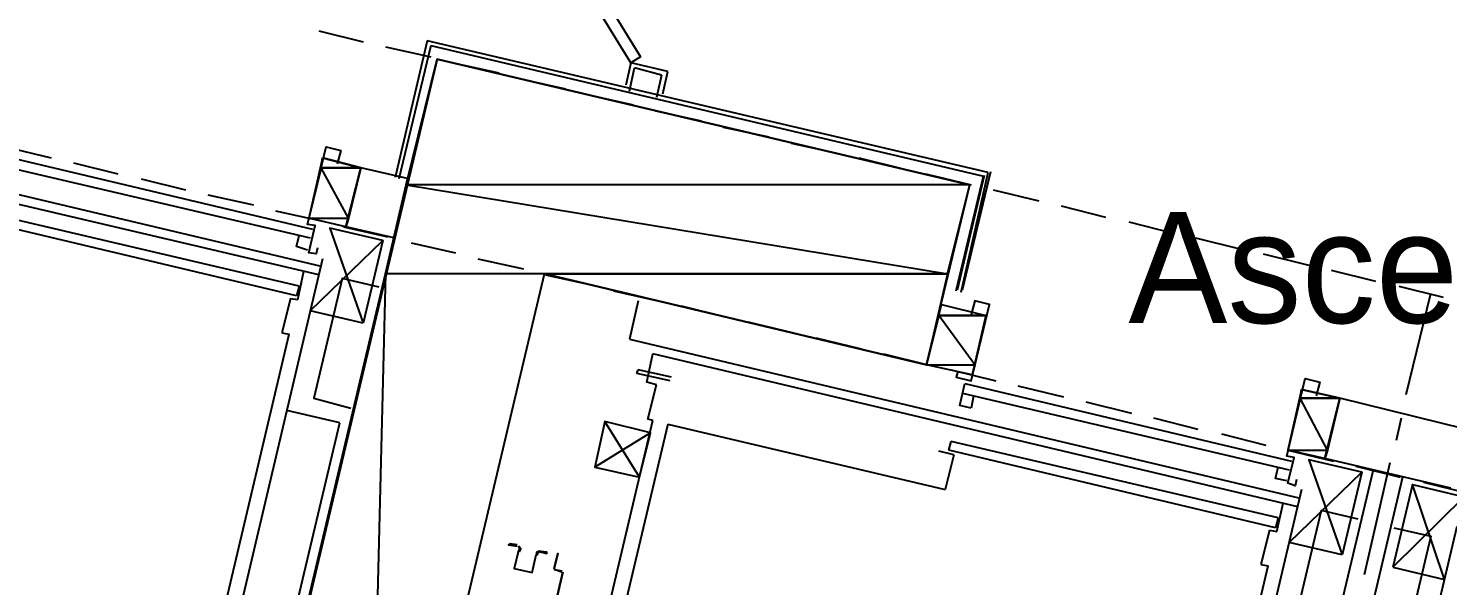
# Model space of a CAD drawing. Header units: feet. Extents: x -84 to 198, y -22 to 181.
# Drawn here: x 67.91 to 83.26, y 117.34 to 123.36 of the extents above; entities that cross this region are included whole.
import ezdxf
from ezdxf.enums import TextEntityAlignment as Align

# ---------------------------------------------------------------- set-up
doc = ezdxf.new("R2010")
doc.units = ezdxf.units.FT
for name, color, linetype in [('A-LINEA', 7, 'CONTINUOUS'), ('A-MURO-CONCRETO', 8, 'CONTINUOUS'), ('A-NOMBRE-ESPACIO', 2, 'CONTINUOUS')]:
    doc.layers.add(name, color=color, linetype=linetype)

msp = doc.modelspace()

# ---------------------------------------------------------------- linework, layer by layer
at = {"layer": 'A-LINEA'}
for p, q in [((71.0533, 123.3378), (71.5333, 123.2178)), ((71.7733, 123.1644), (72.2667, 123.0578)), ((72.2267, 123.2311), (71.88, 121.7511)), ((72.2667, 123.1778), (71.92, 121.7378)), ((78.2933, 121.8044), (72.2267, 123.2311)), ((72.2667, 123.1778), (78.24, 121.7644)), ((72.5067, 122.9911), (73, 122.8844)), ((74.4267, 122.9911), (74.3733, 122.7511)), ((74.4133, 122.6844), (74.4667, 122.9378)), ((74.8267, 122.8978), (74.4267, 122.9911)), ((74.76, 122.8578), (74.4667, 122.9378)), ((73.24, 122.8178), (73.72, 122.7111)), ((74.76, 122.8578), (74.7067, 122.6178)), ((74.7733, 122.6578), (74.8267, 122.8978)), ((73.9733, 122.6444), (74.4533, 122.5378)), ((63.8267, 122.5111), (71.08, 120.7911)), ((74.6933, 122.4711), (75.1867, 122.3644)), ((71.0533, 120.6978), (64.08, 122.3378)), ((75.4267, 122.2978), (75.92, 122.1911)), ((67.4533, 122.0311), (70.9867, 121.1911)), ((67.6667, 122.0844), (68.16, 121.9644)), ((76.16, 122.1244), (76.64, 122.0178)), ((67.4267, 121.9244), (70.96, 121.0978)), ((68.4, 121.9111), (68.88, 121.7911)), ((71.0933, 121.9644), (70.9467, 121.3111)), ((71.5067, 121.8578), (71.0933, 121.9644)), ((71.3467, 121.2178), (71.5067, 121.8578)), ((72.0267, 121.7378), (71.5067, 121.8578)), ((76.8933, 121.9644), (77.3733, 121.8444)), ((69.1333, 121.7378), (69.6133, 121.6178)), ((77.6133, 121.7911), (78.1067, 121.6711)), ((77.9467, 120.5244), (78.24, 121.7644)), ((77.9467, 120.5244), (78.24, 121.7644)), ((77.96, 120.5378), (78.2533, 121.7778)), ((77.96, 120.5511), (78.2533, 121.7778)), ((77.96, 120.5511), (78.2533, 121.7778)), ((78, 120.5111), (78.2933, 121.8044)), ((78, 120.5111), (78.2933, 121.8044)), ((78.0133, 120.5378), (78.32, 121.8178)), ((78.0133, 120.5378), (78.32, 121.8178)), ((78.0133, 120.5378), (78.32, 121.8178)), ((69.8533, 121.5644), (70.3467, 121.4578)), ((78.3467, 121.6178), (78.84, 121.4978)), ((70.84, 120.5778), (67.3067, 121.4044)), ((79.08, 121.4444), (79.56, 121.3244)), ((70.8133, 120.4711), (67.28, 121.3111)), ((70.5867, 121.3911), (71.08, 121.2844)), ((71.3467, 121.2178), (70.9467, 121.3111)), ((79.8133, 121.2711), (80.2933, 121.1511)), ((71.32, 121.2178), (71.8, 121.1111)), ((71.8667, 121.0978), (71.3467, 121.2178)), ((80.5333, 121.0978), (81.0267, 120.9778)), ((71.7467, 121.0711), (71.5333, 120.1778)), ((72.0533, 121.0444), (72.5333, 120.9378)), ((71.0933, 120.8711), (69.4, 113.6978)), ((72.7733, 120.8711), (73.2667, 120.7644)), ((81.2667, 120.9244), (81.76, 120.8044)), ((70.8267, 120.4311), (70.8933, 120.7378)), ((73.5067, 120.6978), (74, 120.5911)), ((82, 120.7511), (82.48, 120.6311)), ((70.84, 120.5778), (70.8133, 120.4711)), ((74.24, 120.5244), (74.72, 120.4178)), ((82.7333, 120.5778), (83.2133, 120.4578)), ((82.8133, 119.4044), (83.08, 120.4978)), ((70.7467, 120.4444), (70.6533, 120.0711)), ((70.7467, 120.4444), (70.8267, 120.4311)), ((74.5067, 120.4178), (74.4133, 120.0044)), ((74.9733, 120.3644), (75.4533, 120.2444)), ((71.5333, 120.1778), (70.96, 120.3111)), ((75.6933, 120.1911), (76.1867, 120.0711)), ((78.2667, 120.2578), (78.12, 119.6178)), ((69.4, 114.4178), (70.7333, 120.0578)), ((70.6533, 120.0711), (70.7333, 120.0578)), ((76.4267, 120.0178), (76.92, 119.8978)), ((74.4133, 120.0044), (81.6667, 118.2844)), ((81.64, 118.1911), (74.6667, 119.8444)), ((77.16, 119.8444), (77.64, 119.7244)), ((74.4933, 119.6311), (74.5067, 119.6711)), ((74.8533, 119.5511), (74.4933, 119.6311)), ((74.8667, 119.5911), (74.5067, 119.6711)), ((77.8933, 119.6711), (78.3733, 119.5511)), ((74.6133, 119.1378), (74.7067, 119.5111)), ((78.0133, 119.4178), (81.5467, 118.5911)), ((78.04, 119.5244), (81.5733, 118.6844)), ((78.6133, 119.4978), (79.1067, 119.3778)), ((81.68, 119.4578), (81.5333, 118.8044)), ((82.0933, 119.3644), (81.68, 119.4578)), ((78.1333, 119.3911), (78.1067, 119.2578)), ((79.3467, 119.3244), (79.84, 119.2044)), ((81.9333, 118.7111), (82.0933, 119.3644)), ((83.4533, 119.0311), (82.0933, 119.3644)), ((69.9467, 113.4578), (71.28, 119.0978)), ((71.28, 119.0978), (70.7067, 119.2311)), ((73.3333, 113.4844), (74.6667, 119.1244)), ((74.6667, 119.1244), (74.6133, 119.1378)), ((80.08, 119.1511), (80.56, 119.0311)), ((82.7067, 118.9111), (82.76, 119.1511)), ((74.8267, 119.0844), (73.4933, 113.4444)), ((74.64, 118.9911), (74.04, 118.6178)), ((74.8267, 119.0844), (77.8267, 118.3778)), ((80.8133, 118.9778), (81.2933, 118.8578)), ((77.92, 118.7511), (77.76, 118.7911)), ((77.8667, 118.8044), (77.8933, 118.8978)), ((81.4, 117.9644), (77.8667, 118.8044)), ((81.4267, 118.0711), (77.8933, 118.8978)), ((81.9333, 118.7111), (81.5333, 118.8044)), ((81.5333, 118.8044), (82.0267, 118.6844)), ((77.92, 118.7511), (77.8267, 118.3778)), ((83.2933, 118.3911), (81.9333, 118.7111)), ((82.2667, 118.6311), (82.7467, 118.5111)), ((82.36, 117.4578), (82.64, 118.6711)), ((82.4533, 118.5911), (80.5333, 110.4711)), ((82.7733, 118.5111), (80.8533, 110.4044)), ((82.3333, 118.5644), (82.12, 117.6711)), ((81.68, 118.3778), (79.9867, 111.1911)), ((82.88, 118.4311), (82.6667, 117.5378)), ((83, 118.4578), (83.48, 118.3378)), ((81.4133, 117.9244), (81.48, 118.2311)), ((81.4267, 118.0711), (81.4, 117.9644)), ((81.3333, 117.9378), (81.24, 117.5644)), ((81.3333, 117.9378), (81.4133, 117.9244)), ((83.36, 117.9778), (81.6667, 110.7911)), ((82.12, 117.6711), (81.5467, 117.8044)), ((81.24, 117.5644), (81.32, 117.5511)), ((72.8667, 113.9911), (73.6933, 117.4844)), ((73.6933, 117.4844), (72.8667, 113.9911)), ((73.68, 117.4844), (73.6, 117.5111)), ((73.6, 117.5111), (73.68, 117.4978)), ((73.68, 117.4844), (73.68, 117.4844)), ((79.9867, 111.9111), (81.32, 117.5511)), ((82.6667, 117.5378), (83.2267, 117.4044))]:
    msp.add_line(p, q, dxfattribs=at)
for points in [[(74.4267, 122.9911), (72.8533, 125.5511), (72.96, 125.6178), (74.5333, 123.0578), (74.4267, 122.9911)], [(77.6267, 119.7244), (78.0933, 121.6711), (72.3333, 123.0311), (69.4933, 111.0311), (75.2533, 109.6711), (75.7067, 111.6178), (71.5733, 112.5911), (73.4933, 120.7111), (77.6267, 119.7244)], [(71.04, 120.9911), (71.0267, 120.9244), (70.9467, 120.9378), (71.0133, 121.2311), (70.9333, 121.2444), (71.1333, 122.0844), (71.2933, 122.0444), (71.2533, 121.8978)], [(70.9333, 120.9644), (70.8133, 121.0044), (70.84, 121.1244)], [(70.96, 120.3111), (71.7467, 121.0711), (71.1733, 121.2044), (71.5333, 120.1778)], [(71.7067, 120.5644), (71.3067, 120.6578), (71, 119.3644), (71.4, 119.2578)], [(78.12, 119.6178), (77.6267, 119.7244), (77.7867, 120.3778), (78.2667, 120.2578)], [(77.96, 119.6444), (77.9467, 119.5911), (78.1067, 119.5511), (78.3067, 120.3778), (78.1467, 120.4178), (78.1067, 120.2711)], [(74.7067, 119.5111), (74.6, 119.5378), (74.6667, 119.8444)], [(81.6267, 118.4844), (81.6133, 118.4178), (81.5333, 118.4444), (81.6, 118.7244), (81.52, 118.7378), (81.72, 119.5778), (81.88, 119.5378), (81.84, 119.3911)], [(78.1067, 119.2578), (77.9867, 119.2844), (78.04, 119.5244)], [(74.52, 118.5111), (74.1467, 119.1111), (74.04, 118.6178), (74.52, 118.5111), (74.64, 118.9911), (74.1467, 119.1111)], [(81.5467, 117.8044), (82.3333, 118.5644), (81.76, 118.6978), (82.12, 117.6711)], [(81.52, 118.4711), (81.4, 118.4978), (81.4267, 118.6178)], [(83.2267, 117.4044), (82.88, 118.4311), (83.44, 118.2978), (82.6667, 117.5378)], [(82.2933, 118.0578), (81.8933, 118.1511), (81.5867, 116.8578), (81.9867, 116.7644)], [(82.68, 117.9644), (83.08, 117.8711), (82.7733, 116.5778), (82.3733, 116.6711)], [(73.2, 117.7778), (73.12, 117.7911), (73.1067, 117.7778), (73.2, 117.7644)], [(73.2131, 117.7169), (73.1676, 117.5242), (73.3602, 117.4786), (73.4058, 117.6713)], [(73.2131, 117.7169), (73.1676, 117.5242), (73.3602, 117.4786), (73.4058, 117.6713)], [(73.2173, 117.7142), (73.2264, 117.7343), (73.2115, 117.7505)], [(73.2243, 117.7028), (73.2396, 117.7364), (73.2147, 117.7635)], [(73.4407, 117.7103), (73.4063, 117.6972), (73.4049, 117.6604)], [(73.4267, 117.7111), (73.52, 117.6844), (73.52, 117.6978), (73.4267, 117.7111)], [(73.4377, 117.6973), (73.4171, 117.6895), (73.4162, 117.6674)], [(73.6, 117.5244), (73.64, 117.6844), (73.6, 117.5244), (73.6, 117.5244)]]:
    msp.add_lwpolyline(points, dxfattribs=at)
at = {"layer": 'A-MURO-CONCRETO'}
for points in [[(72.3333, 123.0311), (78.0933, 121.6711), (72, 121.6711), (72.3333, 123.0311), (72.3333, 123.0311)], [(71.08, 121.8578), (70.9467, 121.3111), (71.3733, 121.3111), (71.08, 121.8578)], [(71.0933, 121.9644), (71.5067, 121.8578), (71.08, 121.8578), (71.0933, 121.9644), (71.0933, 121.9644)], [(71.08, 121.8578), (71.5067, 121.8578), (71.3733, 121.3111), (71.08, 121.8578), (71.08, 121.8578)], [(72, 121.6711), (77.8533, 120.7111), (71.7733, 120.7111), (72, 121.6711), (72, 121.6711)], [(78.0933, 121.6711), (72, 121.6711), (77.8533, 120.7111), (78.0933, 121.6711)], [(70.9467, 121.3111), (71.3733, 121.3111), (71.3467, 121.2178), (70.9467, 121.3111), (70.9467, 121.3111)], [(71.7733, 120.7111), (71.5733, 112.5911), (69.8533, 112.5911), (71.7733, 120.7111), (71.7733, 120.7111)], [(73.4933, 120.7111), (71.7733, 120.7111), (71.5733, 112.5911), (73.4933, 120.7111)], [(73.4933, 120.7111), (77.8533, 120.7111), (77.6267, 119.7244), (73.4933, 120.7111), (73.4933, 120.7111)], [(77.7867, 120.3778), (78.2667, 120.2578), (77.76, 120.2578), (77.7867, 120.3778), (77.7867, 120.3778)], [(77.76, 120.2578), (77.6267, 119.7244), (78.1467, 119.7244), (77.76, 120.2578)], [(77.76, 120.2578), (78.2667, 120.2578), (78.1467, 119.7244), (77.76, 120.2578), (77.76, 120.2578)], [(77.6267, 119.7244), (78.1467, 119.7244), (78.12, 119.6178), (77.6267, 119.7244), (77.6267, 119.7244)], [(81.68, 119.4578), (82.0933, 119.3644), (81.6667, 119.3644), (81.68, 119.4578), (81.68, 119.4578)], [(81.6667, 119.3644), (81.5333, 118.8044), (81.96, 118.8044), (81.6667, 119.3644)], [(81.6667, 119.3644), (82.0933, 119.3644), (81.96, 118.8044), (81.6667, 119.3644), (81.6667, 119.3644)], [(81.5333, 118.8044), (81.96, 118.8044), (81.9333, 118.7111), (81.5333, 118.8044), (81.5333, 118.8044)]]:
    msp.add_lwpolyline(points, dxfattribs=at)

# ---------------------------------------------------------------- texts
at = {"layer": 'A-NOMBRE-ESPACIO'}
msp.add_text('Ascensores', height=1.2, dxfattribs=at).set_placement((84, 120.1778), align=Align.CENTER)

doc.saveas('drawing.dxf')
